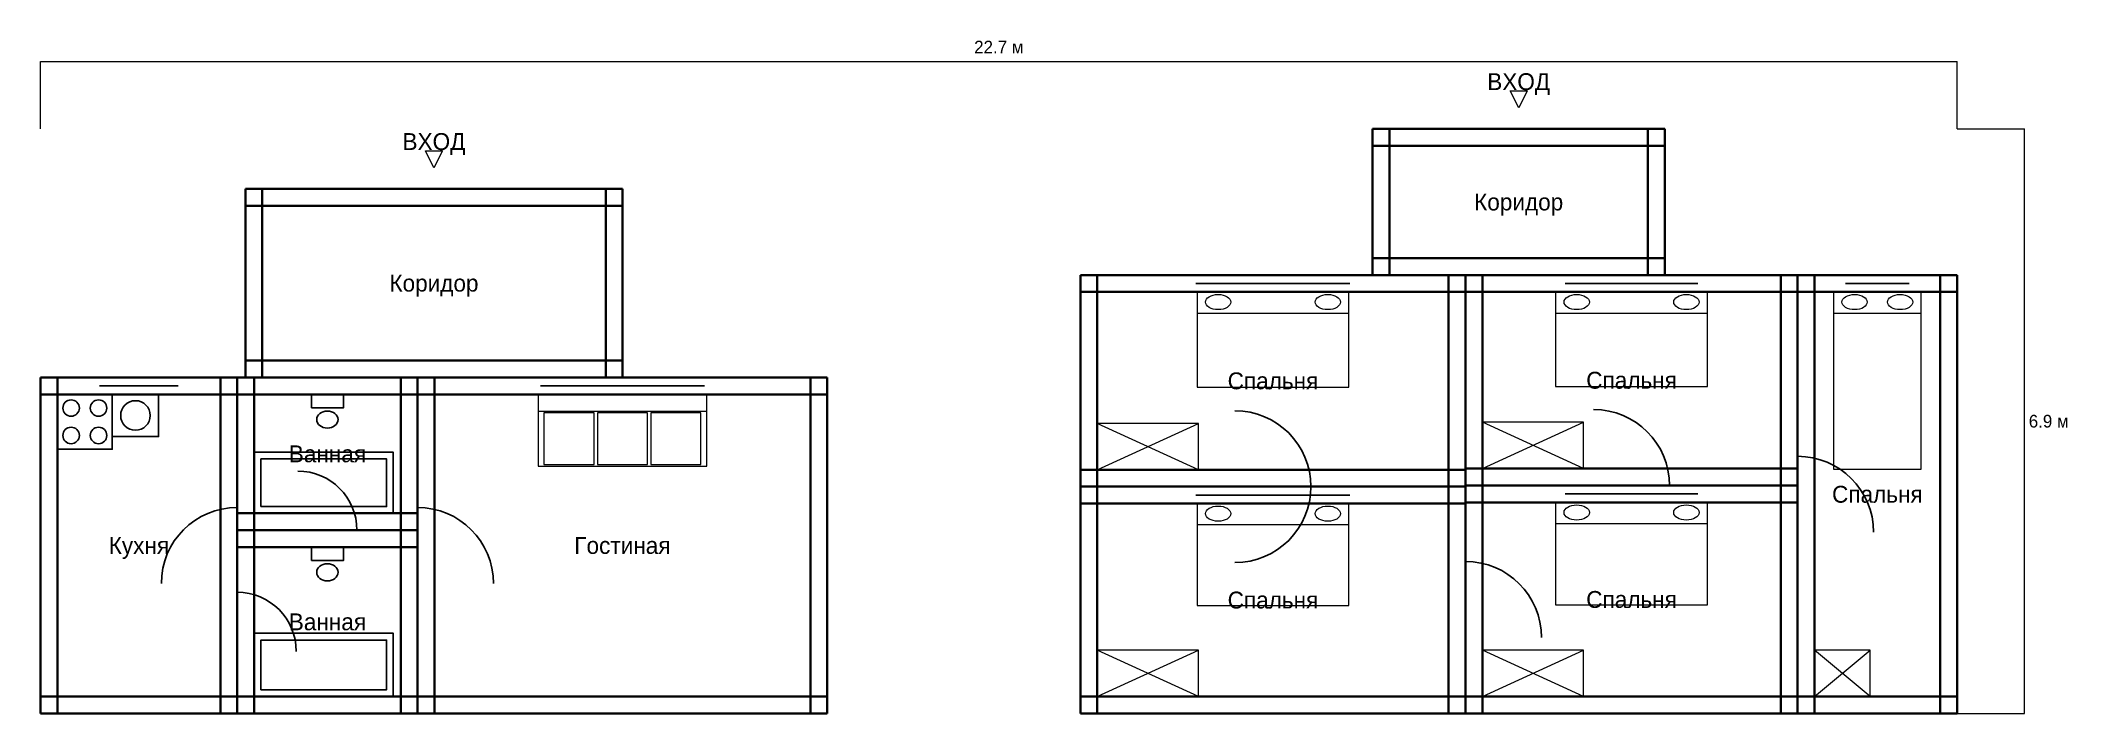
# Model space of a CAD drawing. Header units: metres. Extents: x 0 to 2403, y 0 to 798.
import ezdxf
from ezdxf.enums import TextEntityAlignment as Align

# ---------------------------------------------------------------- set-up
doc = ezdxf.new("R2010")
doc.units = ezdxf.units.M
for name, color, linetype, lineweight in [('Двери', 7, 'Continuous', 25), ('Мебель', 7, 'Continuous', 18), ('Окна', 7, 'Continuous', 25), ('Размеры', 1, 'Continuous', 13), ('Стены', 7, 'Continuous', 35), ('Текст', 7, 'Continuous', 13)]:
    doc.layers.add(name, color=color, linetype=linetype, lineweight=lineweight)

msp = doc.modelspace()

# ---------------------------------------------------------------- linework, layer by layer
at = {"layer": 'Двери'}
for p, q in [((2083, 214.8), (2083, 304.8)), ((1416, 268.8), (1506, 268.8)), ((1416, 268.8), (1506, 268.8)), ((1841.1, 270.2), (1931.1, 270.2)), ((233.2, 154.1), (233.2, 244.1)), ((446.9, 154.1), (446.9, 244.1)), ((305.1, 217.2), (375.1, 217.2)), ((1689.3, 90.1), (1689.3, 180.1)), ((233.2, 73.6), (233.2, 143.6))]:
    msp.add_line(p, q, dxfattribs=at)
for centre, radius, start, end in [((1416, 268.8), 90, 0, 90), ((1841.1, 270.2), 90, 0, 90), ((2083, 214.8), 90, 0, 90), ((305.1, 217.2), 70, 0, 90), ((1416, 268.8), 90, 270, 360), ((233.2, 154.1), 90, 90, 180), ((446.9, 154.1), 90, 0, 90), ((1689.3, 90.1), 90, 0, 90), ((233.2, 73.6), 70, 0, 90)]:
    msp.add_arc(centre, radius, start, end, dxfattribs=at)
at = {"layer": 'Мебель'}
for p, q in [((1371, 474.6), (1551, 474.6)), ((1796.1, 474.6), (1976.1, 474.6)), ((2125.525, 474.6), (2229.475, 474.6)), ((589.8, 358.2), (789.8, 358.2)), ((1252.7, 288.8), (1372.7, 343.8)), ((1372.7, 288.8), (1252.7, 343.8)), ((1709.3, 290.2), (1829.3, 345.2)), ((1829.3, 290.2), (1709.3, 345.2)), ((1371, 223.8), (1551, 223.8)), ((1796.1, 225.2), (1976.1, 225.2)), ((1252.7, 20), (1372.7, 75)), ((1372.7, 20), (1252.7, 75)), ((1709.3, 20), (1829.3, 75)), ((1829.3, 20), (1709.3, 75)), ((2103, 20), (2169.15, 75)), ((2169.15, 20), (2103, 75))]:
    msp.add_line(p, q, dxfattribs=at)
for points in [[(1371, 386.74), (1551, 386.74), (1551, 499.6), (1371, 499.6), (1371, 386.74)], [(1796.1, 387.37), (1976.1, 387.37), (1976.1, 499.6), (1796.1, 499.6), (1796.1, 387.37)], [(2125.525, 289.6), (2229.475, 289.6), (2229.475, 499.6), (2125.525, 499.6), (2125.525, 289.6)], [(589.8, 293.2), (789.8, 293.2), (789.8, 378.2), (589.8, 378.2), (589.8, 293.2)], [(596.8, 295.2), (656.133, 295.2), (656.133, 356.2), (596.8, 356.2), (596.8, 295.2)], [(660.133, 295.2), (719.467, 295.2), (719.467, 356.2), (660.133, 356.2), (660.133, 295.2)], [(723.467, 295.2), (782.8, 295.2), (782.8, 356.2), (723.467, 356.2), (723.467, 295.2)], [(1252.7, 288.8), (1372.7, 288.8), (1372.7, 343.8), (1252.7, 343.8), (1252.7, 288.8)], [(1709.3, 290.2), (1829.3, 290.2), (1829.3, 345.2), (1709.3, 345.2), (1709.3, 290.2)], [(1371, 127.84), (1551, 127.84), (1551, 248.8), (1371, 248.8), (1371, 127.84)], [(1796.1, 128.61), (1976.1, 128.61), (1976.1, 250.2), (1796.1, 250.2), (1796.1, 128.61)], [(1252.7, 20), (1372.7, 20), (1372.7, 75), (1252.7, 75), (1252.7, 20)], [(1709.3, 20), (1829.3, 20), (1829.3, 75), (1709.3, 75), (1709.3, 20)], [(2103, 20), (2169.15, 20), (2169.15, 75), (2103, 75), (2103, 20)]]:
    msp.add_lwpolyline(points, dxfattribs=at)
for centre in [(1396, 487.6), (1526, 487.6), (1821.1, 487.6), (1951.1, 487.6), (2150.525, 487.6), (2204.475, 487.6), (1396, 236.8), (1526, 236.8), (1821.1, 238.2), (1951.1, 238.2)]:
    msp.add_ellipse(centre, major_axis=(15, 0), ratio=0.6, dxfattribs=at)
at = {"layer": 'Окна'}
for p, q in [((1369.68, 519.6), (1552.32, 519.6)), ((1369.68, 509.6), (1552.32, 509.6)), ((1807.38, 519.6), (1964.82, 519.6)), ((1807.38, 509.6), (1964.82, 509.6)), ((2139.7, 519.6), (2215.3, 519.6)), ((2139.7, 509.6), (2215.3, 509.6)), ((1369.68, 499.6), (1552.32, 499.6)), ((1807.38, 499.6), (1964.82, 499.6)), ((2139.7, 499.6), (2215.3, 499.6)), ((69.96, 398.2), (163.24, 398.2)), ((69.96, 388.2), (163.24, 388.2)), ((592.64, 398.2), (786.96, 398.2)), ((592.64, 388.2), (786.96, 388.2)), ((69.96, 378.2), (163.24, 378.2)), ((592.64, 378.2), (786.96, 378.2)), ((1369.68, 268.8), (1552.32, 268.8)), ((1807.38, 270.2), (1964.82, 270.2)), ((1369.68, 258.8), (1552.32, 258.8)), ((1369.68, 248.8), (1552.32, 248.8)), ((1807.38, 260.2), (1964.82, 260.2)), ((1807.38, 250.2), (1964.82, 250.2))]:
    msp.add_line(p, q, dxfattribs=at)
at = {"layer": 'Размеры', "color": 1}
for p, q in [((0, 772.8), (2272, 772.8)), ((0, 692.8), (0, 772.8)), ((2272, 692.8), (2272, 772.8)), ((2272, 692.8), (2352, 692.8)), ((2352, 0), (2352, 692.8)), ((2272, 0), (2352, 0))]:
    msp.add_line(p, q, dxfattribs=at)
at = {"layer": 'Сантехника'}
for points in [[(20, 313.2), (85, 313.2), (85, 378.2), (20, 378.2), (20, 313.2)], [(85, 328.2), (140, 328.2), (140, 378.2), (85, 378.2), (85, 328.2)], [(321.1, 362.1), (359.1, 362.1), (359.1, 378.2), (321.1, 378.2), (321.1, 362.1)], [(253.2, 237.2), (418.2, 237.2), (418.2, 309.6), (253.2, 309.6), (253.2, 237.2)], [(261.2, 245.2), (410.2, 245.2), (410.2, 301.6), (261.2, 301.6), (261.2, 245.2)], [(321.1, 181.1), (359.1, 181.1), (359.1, 197.2), (321.1, 197.2), (321.1, 181.1)], [(253.2, 20), (418.2, 20), (418.2, 95), (253.2, 95), (253.2, 20)], [(261.2, 28), (410.2, 28), (410.2, 87), (261.2, 87), (261.2, 28)]]:
    msp.add_lwpolyline(points, dxfattribs=at)
for centre, radius in [((36.25, 361.95), 9.75), ((68.75, 361.95), 9.75), ((112.5, 353.2), 17.5), ((36.25, 329.45), 9.75), ((68.75, 329.45), 9.75)]:
    msp.add_circle(centre, radius, dxfattribs=at)
for centre in [(340.1, 348.3), (340.1, 167.3)]:
    msp.add_ellipse(centre, major_axis=(12.667, 0), ratio=0.8, dxfattribs=at)
at = {"layer": 'Стены'}
for p, q in [((1925.5, 692.8), (1579.1, 692.8)), ((1579.1, 692.8), (1579.1, 519.6)), ((1599.1, 692.8), (1599.1, 519.6)), ((1905.5, 519.6), (1905.5, 692.8)), ((1925.5, 519.6), (1925.5, 692.8)), ((1925.5, 672.8), (1579.1, 672.8)), ((690, 621.8), (242.8, 621.8)), ((242.8, 621.8), (242.8, 398.2)), ((690, 601.8), (242.8, 601.8)), ((262.8, 621.8), (262.8, 398.2)), ((670, 398.2), (670, 621.8)), ((690, 398.2), (690, 621.8)), ((1579.1, 539.6), (1925.5, 539.6)), ((1689.3, 519.6), (1232.7, 519.6)), ((1232.7, 519.6), (1232.7, 268.8)), ((1252.7, 519.6), (1252.7, 268.8)), ((1579.1, 519.6), (1925.5, 519.6)), ((1669.3, 268.8), (1669.3, 519.6)), ((1689.3, 268.8), (1689.3, 519.6)), ((2082.9, 519.6), (1689.3, 519.6)), ((1689.3, 519.6), (1689.3, 270.2)), ((1709.3, 519.6), (1709.3, 270.2)), ((2062.9, 270.2), (2062.9, 519.6)), ((2082.9, 270.2), (2082.9, 519.6)), ((2272, 519.6), (2083, 519.6)), ((2083, 519.6), (2083, 0)), ((2103, 519.6), (2103, 0)), ((2252, 0), (2252, 519.6)), ((2272, 0), (2272, 519.6)), ((1689.3, 499.6), (1232.7, 499.6)), ((2082.9, 499.6), (1689.3, 499.6)), ((2272, 499.6), (2083, 499.6)), ((242.8, 418.2), (690, 418.2)), ((233.2, 398.2), (0, 398.2)), ((0, 398.2), (0, 0)), ((20, 398.2), (20, 0)), ((213.2, 0), (213.2, 398.2)), ((233.2, 0), (233.2, 398.2)), ((447, 398.2), (233.2, 398.2)), ((233.2, 398.2), (233.2, 217.2)), ((242.8, 398.2), (690, 398.2)), ((253.2, 398.2), (253.2, 217.2)), ((427, 217.2), (427, 398.2)), ((932.7, 398.2), (446.9, 398.2)), ((446.9, 398.2), (446.9, 0)), ((447, 217.2), (447, 398.2)), ((466.9, 398.2), (466.9, 0)), ((912.7, 0), (912.7, 398.2)), ((932.7, 0), (932.7, 398.2)), ((233.2, 378.2), (0, 378.2)), ((447, 378.2), (233.2, 378.2)), ((932.7, 378.2), (446.9, 378.2)), ((1232.7, 288.8), (1689.3, 288.8)), ((1689.3, 290.2), (2082.9, 290.2)), ((1689.3, 268.8), (1232.7, 268.8)), ((1232.7, 268.8), (1232.7, 0)), ((1232.7, 268.8), (1689.3, 268.8)), ((1252.7, 268.8), (1252.7, 0)), ((1669.3, 0), (1669.3, 268.8)), ((2082.9, 270.2), (1689.3, 270.2)), ((1689.3, 270.2), (1689.3, 0)), ((1689.3, 270.2), (2082.9, 270.2)), ((1689.3, 0), (1689.3, 268.8)), ((1709.3, 270.2), (1709.3, 0)), ((2062.9, 0), (2062.9, 270.2)), ((2082.9, 0), (2082.9, 270.2)), ((1689.3, 248.8), (1232.7, 248.8)), ((2082.9, 250.2), (1689.3, 250.2)), ((233.2, 237.2), (447, 237.2)), ((447, 217.2), (233.2, 217.2)), ((233.2, 217.2), (233.2, 0)), ((233.2, 217.2), (447, 217.2)), ((253.2, 217.2), (253.2, 0)), ((427, 0), (427, 217.2)), ((447, 0), (447, 217.2)), ((447, 197.2), (233.2, 197.2)), ((0, 20), (233.2, 20)), ((0, 0), (233.2, 0)), ((233.2, 20), (447, 20)), ((233.2, 0), (447, 0)), ((446.9, 20), (932.7, 20)), ((446.9, 0), (932.7, 0)), ((1232.7, 20), (1689.3, 20)), ((1232.7, 0), (1689.3, 0)), ((1689.3, 20), (2082.9, 20)), ((1689.3, 0), (2082.9, 0)), ((2083, 20), (2272, 20)), ((2083, 0), (2272, 0))]:
    msp.add_line(p, q, dxfattribs=at)
at = {"layer": 'Текст', "color": 3}
for points in [[(1752.3, 717.8), (1742.3, 737.8), (1762.3, 737.8), (1752.3, 717.8)], [(466.4, 646.8), (456.4, 666.8), (476.4, 666.8), (466.4, 646.8)]]:
    msp.add_lwpolyline(points, dxfattribs=at)

# ---------------------------------------------------------------- texts
at = {"layer": 'Размеры', "color": 1}
msp.add_text('22.7 м', height=15, dxfattribs=at).set_placement((1136, 777.8), align=Align.BOTTOM_CENTER)
msp.add_text('6.9 м', height=15, dxfattribs=at).set_placement((2357, 346.4), align=Align.MIDDLE_LEFT)
at = {"layer": 'Текст', "color": 3}
for p in [(1752.3, 732.8), (466.4, 661.8)]:
    msp.add_text('ВХОД', height=20, dxfattribs=at).set_placement(p, align=Align.BOTTOM_CENTER)
at = {"layer": 'Текст'}
for s, p in [('Коридор', (1752.3, 606.2)), ('Коридор', (466.4, 510)), ('Спальня', (1461, 394.2)), ('Спальня', (1886.1, 394.9)), ('Ванная', (340.1, 307.7)), ('Спальня', (2177.5, 259.8)), ('Кухня', (116.6, 199.1)), ('Гостиная', (689.8, 199.1)), ('Спальня', (1461, 134.4)), ('Спальня', (1886.1, 135.1)), ('Ванная', (340.1, 108.6))]:
    msp.add_text(s, height=20, dxfattribs=at).set_placement(p, align=Align.MIDDLE_CENTER)

doc.saveas('drawing.dxf')
